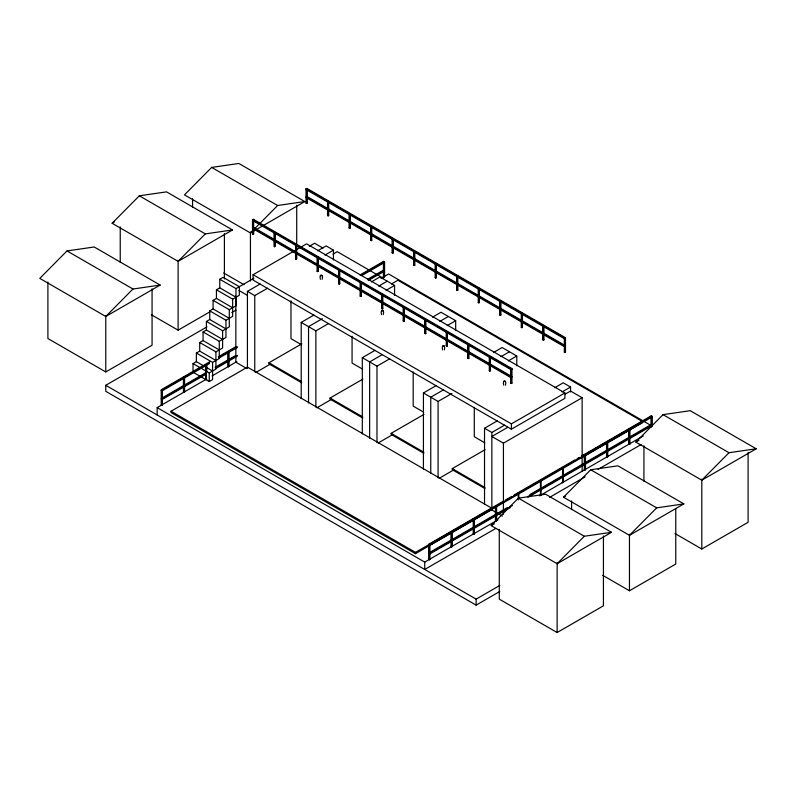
<?xml version="1.0" encoding="UTF-8"?>
<svg xmlns="http://www.w3.org/2000/svg" width="796" height="796" viewBox="0 0 796 796"><rect width="100%" height="100%" fill="white"/><g stroke="black" fill="none" stroke-linecap="round" stroke-linejoin="round"><path stroke-width="1.19" d="M66.993 250.929L39.8 278.391L105.769 316.48L160.165 285.077L94.197 246.989L66.993 250.929L132.962 289.018L160.165 285.077M112.136 223.268L139.33 195.806L166.533 191.866L232.502 229.954L178.105 261.357L112.136 223.268L114.266 222.034M211.666 167.409L184.473 194.871L250.441 232.959L304.838 201.547L238.86 163.469L211.666 167.409L277.635 205.497L304.838 201.547M105.769 316.48L132.962 289.018M178.105 261.357L205.298 233.895L232.502 229.954M250.441 232.959L277.635 205.497M491.162 525.629L518.365 498.157L545.558 494.216L611.527 532.305L557.14 563.707L491.162 525.629L494.366 523.778M563.498 497.221L590.702 469.759L617.895 465.819L683.863 503.908L629.467 535.31L563.498 497.221L565.638 495.998M635.835 442.098L663.038 414.636L690.232 410.696L756.2 448.785L701.803 480.187L635.835 442.098L639.039 440.248M557.14 563.707L584.334 536.245L611.527 532.305M629.467 535.31L656.67 507.848L683.863 503.908M701.803 480.187L729.007 452.725L756.2 448.785M322.141 275.615L320.4 275.615M383.244 310.898L381.503 310.898M444.357 346.17L442.616 346.17M505.46 381.453L503.719 381.453M252.73 219.736L253.426 219.338L511.748 368.478L511.748 369.284L252.73 219.736L252.73 220.542L511.052 369.682L511.977 369.075L511.4 368.747L511.4 383.443L511.977 383.115L511.977 369.075M306.241 188.841L306.938 188.443L565.26 337.584L565.26 338.38L306.241 188.841L306.241 189.647L564.563 338.788L565.488 338.181L564.911 337.852L564.911 352.548L565.488 352.21L565.488 338.181M252.501 219.935L253.655 219.935L252.501 219.935L252.501 233.974L253.078 234.303L253.655 233.974L253.655 221.109M307.166 190.214L307.166 203.07L306.589 203.408L306.012 203.07L306.012 189.04L307.166 189.04M252.73 227.756L253.426 227.357L511.748 376.498L511.052 377.702L252.73 228.561L252.73 227.756L511.748 377.294M306.241 196.861L306.938 196.463L565.26 345.603L564.563 346.797L306.241 197.657L306.241 196.861L565.26 346.399M252.501 233.974L253.655 233.974M306.012 203.07L307.166 203.07M328.121 201.806L328.698 201.468L328.698 215.507L328.121 215.835L327.544 215.507L327.544 201.468L328.121 201.806L328.121 215.835M327.544 215.507L328.698 215.507M274.6 246.73L274.6 232.701L274.023 232.372L274.023 246.402L274.6 246.73L275.177 246.402L275.177 232.372M235.984 297.216L219.786 287.863L219.786 279.257L223.129 277.326L239.327 286.679L239.327 295.286L232.641 299.157L216.442 289.794L216.442 298.41L232.641 307.763M216.442 289.794L219.786 287.863M295.555 244.8L296.709 244.8L295.555 244.8L295.555 258.829L296.132 259.158L296.709 258.829L296.729 205.229M349.643 228.263L349.066 227.935L349.066 213.895L349.643 213.567L349.643 228.263L350.22 227.935L350.22 215.069M253.078 274.729L306.589 243.835L564.911 392.975L564.911 398.318L511.4 429.213L253.078 280.073L253.078 274.729L511.4 423.87L564.911 392.975M229.298 318.31L213.089 308.947L213.089 300.341L216.442 298.41M219.786 279.257L235.984 288.61L253.934 278.242M309.236 246.312L314.559 243.248L322.977 248.103M295.555 258.829L296.709 258.829M349.066 227.935L350.22 227.935M225.955 328.848L209.746 319.495L209.746 310.878L213.089 308.947M47.899 282.073L47.899 338.529L105.769 371.941L152.066 345.215L152.066 288.759M151.31 314.709L178.105 330.181L210.403 311.535M247.427 368.468L247.427 291.356L260.192 283.983M317.624 250.83L326.131 245.914L333.464 250.153L333.464 259.993M222.611 339.394L206.403 330.041L206.403 321.425L209.746 319.495M371.752 226.323L370.598 226.323L370.598 240.362L371.175 240.691L371.752 240.362L371.752 226.323L371.175 225.994L371.175 240.691M213.089 300.341L229.298 309.694L235.984 305.833L235.984 288.61M247.427 291.356L254.76 295.595L267.526 288.222M324.957 255.068L333.464 250.153M499.808 591.468L476.117 605.139L105.769 391.324L105.769 385.304L206.97 326.877M231.736 312.579L236.034 310.092M332.937 254.153L337.235 251.665L383.533 278.391M219.268 349.932L203.06 340.579L203.06 331.972L206.403 330.041M209.746 310.878L225.955 320.241L232.641 316.38L232.641 299.157M317.077 271.257L317.654 271.595L317.654 257.556L317.077 257.227L317.077 271.257L318.231 271.257L318.231 257.227M370.598 240.362L371.752 240.362M317.654 271.595L318.231 271.257M215.925 360.479L199.716 351.126L199.716 342.509L203.06 340.579M206.403 321.425L222.611 330.778L229.298 326.917L229.298 309.694M392.12 238.76L393.274 238.76L393.274 252.79L392.697 253.118L392.12 252.79L392.12 238.76L393.274 238.76M339.186 269.983L339.763 269.655L339.763 283.684L339.186 284.023L338.608 283.684L338.608 269.655L339.186 269.983L339.186 284.023M212.582 371.016L196.373 361.663L196.373 353.056L199.716 351.126M203.06 331.972L219.268 341.325L225.955 337.464L225.955 320.241M196.373 353.056L212.582 362.409L212.582 379.632L209.239 381.563L193.03 372.21L193.03 363.593L196.373 361.663M199.716 342.509L215.925 351.862L222.611 348.001L222.611 330.778M338.608 283.684L339.763 283.684M392.12 252.79L393.274 252.79M209.368 362.777L161.439 390.448L161.439 389.652L209.746 361.762M218.333 356.797L235.507 346.887M360.031 274.988L383.652 261.357L384.577 261.954L384.577 276.66L384 276.988L383.413 276.66L383.413 263.178M161.787 405.283L161.21 404.945L161.21 390.249L161.787 389.911L161.787 405.283L162.364 404.945L162.364 390.249L161.439 389.652M361.772 274.451L361.195 274.789L362.349 274.789M219.029 357.205L237.278 346.668M360.727 275.386L384.339 261.755L384.339 262.561L361.802 275.575M161.787 390.587L162.364 390.249M184.582 377.423L183.428 377.423L184.582 377.423L184.582 392.12L184.005 392.458L183.428 392.12L183.428 378.647M384.577 261.954L383.413 261.954L384 261.625L384 276.988M161.21 390.249L162.135 390.846L209.368 363.583M219.029 358.001L237.278 347.464M212.582 362.409L219.268 358.548L219.268 341.325M361.285 283.247L361.285 296.112L360.707 296.45L360.13 296.112L360.13 282.082L361.285 282.082M414.806 252.352L414.806 265.217L414.228 265.546L413.651 265.217L413.651 251.188L414.806 251.188M206.144 374.13L162.135 399.532L161.439 399.134L161.439 398.338L205.448 372.926M215.109 367.344L235.507 355.573M367.543 279.336L383.652 270.043L384.339 270.441L384.339 271.247L368.24 280.54M161.439 399.134L206.144 373.324M215.806 367.742L237.278 355.354M368.24 279.744L384.339 270.441M215.806 368.548L237.278 356.15M193.03 363.593L209.239 372.946L215.925 369.085L215.925 351.862M301.206 398.687L301.206 322.4L313.962 315.037M371.394 281.874L379.901 276.968L394.567 285.436L394.567 295.276M161.21 404.945L162.364 404.945M383.413 276.66L384.577 276.66M157.16 414.975L157.16 407.622L206.681 379.025M212.064 375.921L236.82 361.623M381.085 278.331L388.627 273.983L650.83 425.372M205.647 364.588L205.647 379.294L206.801 379.294M228.452 366.797L229.029 366.459L229.029 351.762L228.452 352.091L228.452 366.797L227.865 366.459L227.865 351.762M360.13 296.112L361.285 296.112M413.651 265.217L414.806 265.217M322.36 318.659L308.54 326.639L308.54 402.915M378.727 286.112L387.234 281.197M491.858 509.589L415.472 553.688L171.041 412.567L171.041 411.233L247.427 367.125L491.858 508.256L471.421 520.057M391.463 283.973L397.881 280.262L642.312 421.382L613.398 438.079M301.206 322.4L315.873 330.867L328.629 323.504M386.06 290.341L394.567 285.436M382.239 294.838L382.816 294.51L382.816 308.54L382.239 308.878L381.662 308.54L381.662 294.51L382.239 294.838L382.239 308.878M435.75 263.944L436.327 263.615L436.327 277.645L435.75 277.983L435.173 277.645L435.173 263.615L435.75 263.944L435.75 277.983M301.644 382.747L268.929 363.852L268.929 362.787L301.793 343.812M255.824 372.488L270.71 363.891M435.173 277.645L436.327 277.645M404.338 308.112L404.338 320.967L403.761 321.305L403.184 320.967L403.184 306.938L404.338 306.938M457.282 290.411L456.705 290.072L456.705 276.043L457.282 275.705L457.282 290.411L457.859 290.072L457.859 276.043M403.184 320.967L404.338 320.967M456.705 290.072L457.859 290.072M425.87 319.365L424.716 319.365L424.716 333.395L425.293 333.733L425.87 333.395L425.87 319.365L425.293 319.027L425.293 333.733M479.381 289.635L479.381 302.5L478.804 302.838L478.227 302.5L478.227 288.47L479.381 288.47L478.804 288.132M362.309 433.959L362.309 357.683L375.075 350.32M432.507 317.156L441.014 312.251L455.68 320.718L455.68 330.559M382.408 354.548L369.642 361.921L369.642 438.198M439.84 321.395L448.347 316.48M424.716 333.395L425.87 333.395M478.227 302.5L479.381 302.5M362.309 357.683L376.976 366.15L389.741 358.787M447.173 325.624L455.68 320.718M362.757 418.029L330.032 399.134L330.032 398.06L362.896 379.095M446.815 346.16L446.238 345.822L446.238 331.793L446.815 331.464L446.815 346.16L447.392 345.822L447.392 331.793M499.759 300.898L500.913 300.898L499.759 300.898L499.759 314.927L500.336 315.266L500.913 314.927L500.913 302.062M316.937 407.771L331.823 399.174M446.238 345.822L447.392 345.822M499.759 314.927L500.913 314.927M468.924 345.394L468.924 358.25L468.346 358.588L467.769 358.25L467.769 344.22L468.924 344.22M522.435 314.5L522.435 327.355L521.858 327.693L521.28 327.355L521.28 313.325L522.435 313.325M467.769 358.25L468.924 358.25M521.28 327.355L522.435 327.355M423.422 469.242L423.422 392.965L436.178 385.592M493.61 352.439L502.117 347.524L516.783 355.991L516.783 365.842M489.868 356.986L490.445 356.648L490.445 370.687L489.868 371.016L489.291 370.687L489.291 356.648L489.868 356.986L489.868 371.016M543.966 326.927L543.966 339.783L543.389 340.121L542.812 339.783L542.812 325.753L543.966 325.753L543.389 325.415M443.511 389.831L430.755 397.194L430.755 473.481M500.943 356.668L509.45 351.762M489.291 370.687L490.445 370.687M542.812 339.783L543.966 339.783M423.422 392.965L438.089 401.433L451.909 393.453M508.276 360.906L516.783 355.991M423.86 453.302L391.144 434.417L391.144 433.342L424.009 414.368M378.04 443.044L392.935 434.447M511.4 383.443L510.823 383.115L510.823 369.075L511.748 368.478M564.911 352.548L564.334 352.21L564.334 338.181L565.26 337.584M511.748 376.498L511.052 377.702M565.26 345.603L564.563 346.797M510.823 383.115L511.977 383.115M564.334 352.21L565.488 352.21M484.525 504.525L484.525 428.248L497.291 420.875M554.722 387.722L563.23 382.806L570.563 387.045L570.563 391.96M484.525 428.248L491.858 432.477L504.624 425.114M562.056 391.95L570.563 387.045M507.818 427.273L491.858 436.487L503.43 443.173L582.135 397.731L582.135 471.232M565.24 394.12L570.563 391.055L582.135 397.731M484.973 488.585L452.247 469.69L452.247 468.625L485.112 449.65M439.153 478.326L454.038 469.73M429.014 544.932L429.014 544.136L503.092 501.371M505.231 500.127L511.679 496.415M513.818 495.172L575.01 459.849M577.16 458.605L579.309 457.362M581.448 456.128L651.227 415.84L652.153 416.437L652.153 426.238M171.041 411.233L415.472 552.354L469.272 521.3M582.344 456.009L591.985 450.446M594.124 449.213L611.258 439.322M650.999 427.472L650.999 416.437L651.576 416.109L651.576 426.576M429.362 545.071L429.94 544.733L429.014 544.136M451.004 531.907L452.168 531.907L452.168 546.603L451.581 546.942L451.004 546.603L451.004 533.131M473.232 520.305L473.232 533.778L473.809 534.106L474.386 533.778L474.386 519.072L473.232 519.072M496.605 520.952L496.605 506.246L496.027 506.584L496.027 521.28L495.45 520.952L495.45 506.246M517.669 493.42L518.823 493.42L518.823 498.316M539.887 480.585L541.051 480.585L541.051 495.291L539.887 495.291M562.115 467.759L563.269 467.759L563.269 482.456L562.115 482.456M584.911 469.968L585.488 469.63L585.488 454.934L584.911 455.262L584.911 469.968L584.334 469.63L584.334 456.158M607.129 442.437L607.716 442.098L607.716 456.805L607.129 457.133L606.552 456.805L606.552 443.322M651.576 416.776L652.153 416.437M429.711 545.34L651.924 417.044L651.924 416.238L429.711 544.534L429.711 545.34L428.785 544.733L428.785 559.439L429.362 559.767L429.94 559.439L429.94 544.733M581.269 457.969L642.312 422.726M510.226 507.54L429.711 554.026L429.014 553.618L429.014 552.822L507.38 507.579M529.927 494.565L651.227 424.527L651.924 424.925L651.924 425.731L528.474 497.002M429.014 552.822L429.711 553.22L512.365 505.5M527.4 496.823L651.924 424.925M428.785 559.439L429.94 559.439M451.004 546.603L452.168 546.603M473.232 533.778L474.386 533.778M584.334 469.63L585.488 469.63M606.552 456.805L607.716 456.805M628.78 443.969L629.935 443.969L629.935 429.273L628.78 429.273L628.78 443.969L629.935 443.969M157.16 407.622L424.736 562.105L497.948 519.838M539.598 495.799L643.287 435.929M495.789 528.435L424.736 569.458L424.736 562.105M549.618 497.351L585.15 476.844M598.065 469.381L641.128 444.526M105.769 385.304L476.117 599.129L499.808 585.448M499.271 529.3L499.271 599.129L557.14 632.531L603.428 605.806L603.428 535.977M602.681 575.309L629.467 590.771L675.764 564.046L675.764 508.813M675.018 533.549L701.803 549.011L748.101 522.285L748.101 452.456M328.121 201.139L328.698 201.468M435.75 263.277L436.327 263.615M306.012 189.04L306.589 189.378L306.589 203.408M349.066 213.895L349.643 214.233M413.651 251.188L414.228 251.516M456.705 276.043L457.282 276.371M521.28 313.325L521.858 313.664L521.858 327.693M564.334 338.181L564.911 338.519M663.038 414.636L729.007 452.725M650.999 416.437L651.924 417.044M382.239 294.172L382.816 294.51M489.868 356.319L490.445 356.648M360.13 282.082L360.707 282.411L360.707 296.45M403.184 306.938L403.761 307.276M446.238 331.793L446.815 332.131M467.769 344.22L468.346 344.559M510.823 369.075L511.4 369.414M382.239 308.211L382.816 308.54M607.716 442.098L607.129 441.77L607.129 457.133M139.33 195.806L205.298 233.895M584.911 454.596L585.488 454.934M590.702 469.759L656.67 507.848M562.692 467.421L563.269 467.759M223.646 272.948L244.004 284.709M239.009 290.51L247.427 295.366M562.692 482.127L563.269 482.456M362.628 369.175L352.071 363.075L352.071 336.21M484.844 442.835L474.287 436.735L474.287 407.423M423.731 412.199L413.184 406.109L413.184 371.911M540.474 480.257L541.051 480.585M301.515 344.748L290.968 338.648L290.968 300.788M540.474 494.953L541.051 495.291M518.246 493.082L518.823 493.42M518.365 498.157L584.334 536.245M268.929 362.787L301.644 381.672M330.032 398.06L362.757 416.955M391.144 433.342L423.86 452.237M452.247 468.625L484.973 487.52M496.027 505.918L496.605 506.246M246.372 368.259L235.855 362.19L235.855 296.032M502.385 516.067L491.858 509.987L491.858 432.477M474.386 519.072L473.809 518.743L473.809 534.106M184.005 391.781L184.582 392.12M161.439 398.338L162.135 399.532M701.803 479.182L701.803 549.011M651.227 415.84L651.227 416.646M651.227 424.527L651.227 425.333M643.934 445.78L643.934 481.301M629.467 534.315L629.467 590.771M629.357 428.935L629.357 444.307M571.598 500.903L571.598 509.5M564.563 337.982L564.563 338.788M562.692 468.098L562.692 482.794M557.14 562.712L557.14 632.531M543.389 326.091L543.389 340.121M540.474 480.923L540.474 495.619M518.246 493.749L518.246 499.878M511.4 423.87L511.4 429.213M511.052 368.876L511.052 369.682M505.46 385.155C507.142 379.364 502.047 379.364 503.719 385.155M503.43 443.173L503.43 514.216M500.336 300.56L500.336 315.266M478.804 288.799L478.804 302.838M476.117 599.129L476.117 605.139M468.346 343.892L468.346 358.588M451.581 532.235L451.581 546.942M444.357 349.882C446.029 344.081 440.934 344.081 442.616 349.882M438.089 401.433L438.089 477.709M429.711 553.22L429.711 554.026M429.362 544.404L429.362 559.767M415.472 552.354L415.472 553.688M414.228 250.849L414.228 265.546M403.761 306.599L403.761 321.305M392.697 238.422L392.697 253.118M383.652 261.357L383.652 262.153M383.652 270.043L383.652 270.839M383.244 314.599C384.926 308.798 379.831 308.798 381.503 314.599M376.976 366.15L376.976 442.427M322.141 279.316C323.813 273.516 318.718 273.516 320.4 279.316M315.873 330.867L315.873 407.154M306.938 188.443L306.938 189.239M306.938 196.463L306.938 197.259M296.132 245.128L296.132 259.158M254.76 295.595L254.76 371.871M253.426 219.338L253.426 220.144M253.078 220.273L253.078 234.303M250.441 231.964L250.441 281.058M224.402 233.626L224.402 278.948M209.239 372.946L209.239 381.563M206.801 371.941L206.801 364.588L206.224 364.926L206.224 379.622M192.572 198.552L192.572 207.139M184.005 377.752L184.005 392.458M178.105 260.352L178.105 330.181M162.135 390.05L162.135 390.846M120.236 226.94L120.236 262.471M105.769 315.485L105.769 371.941"/></g></svg>
